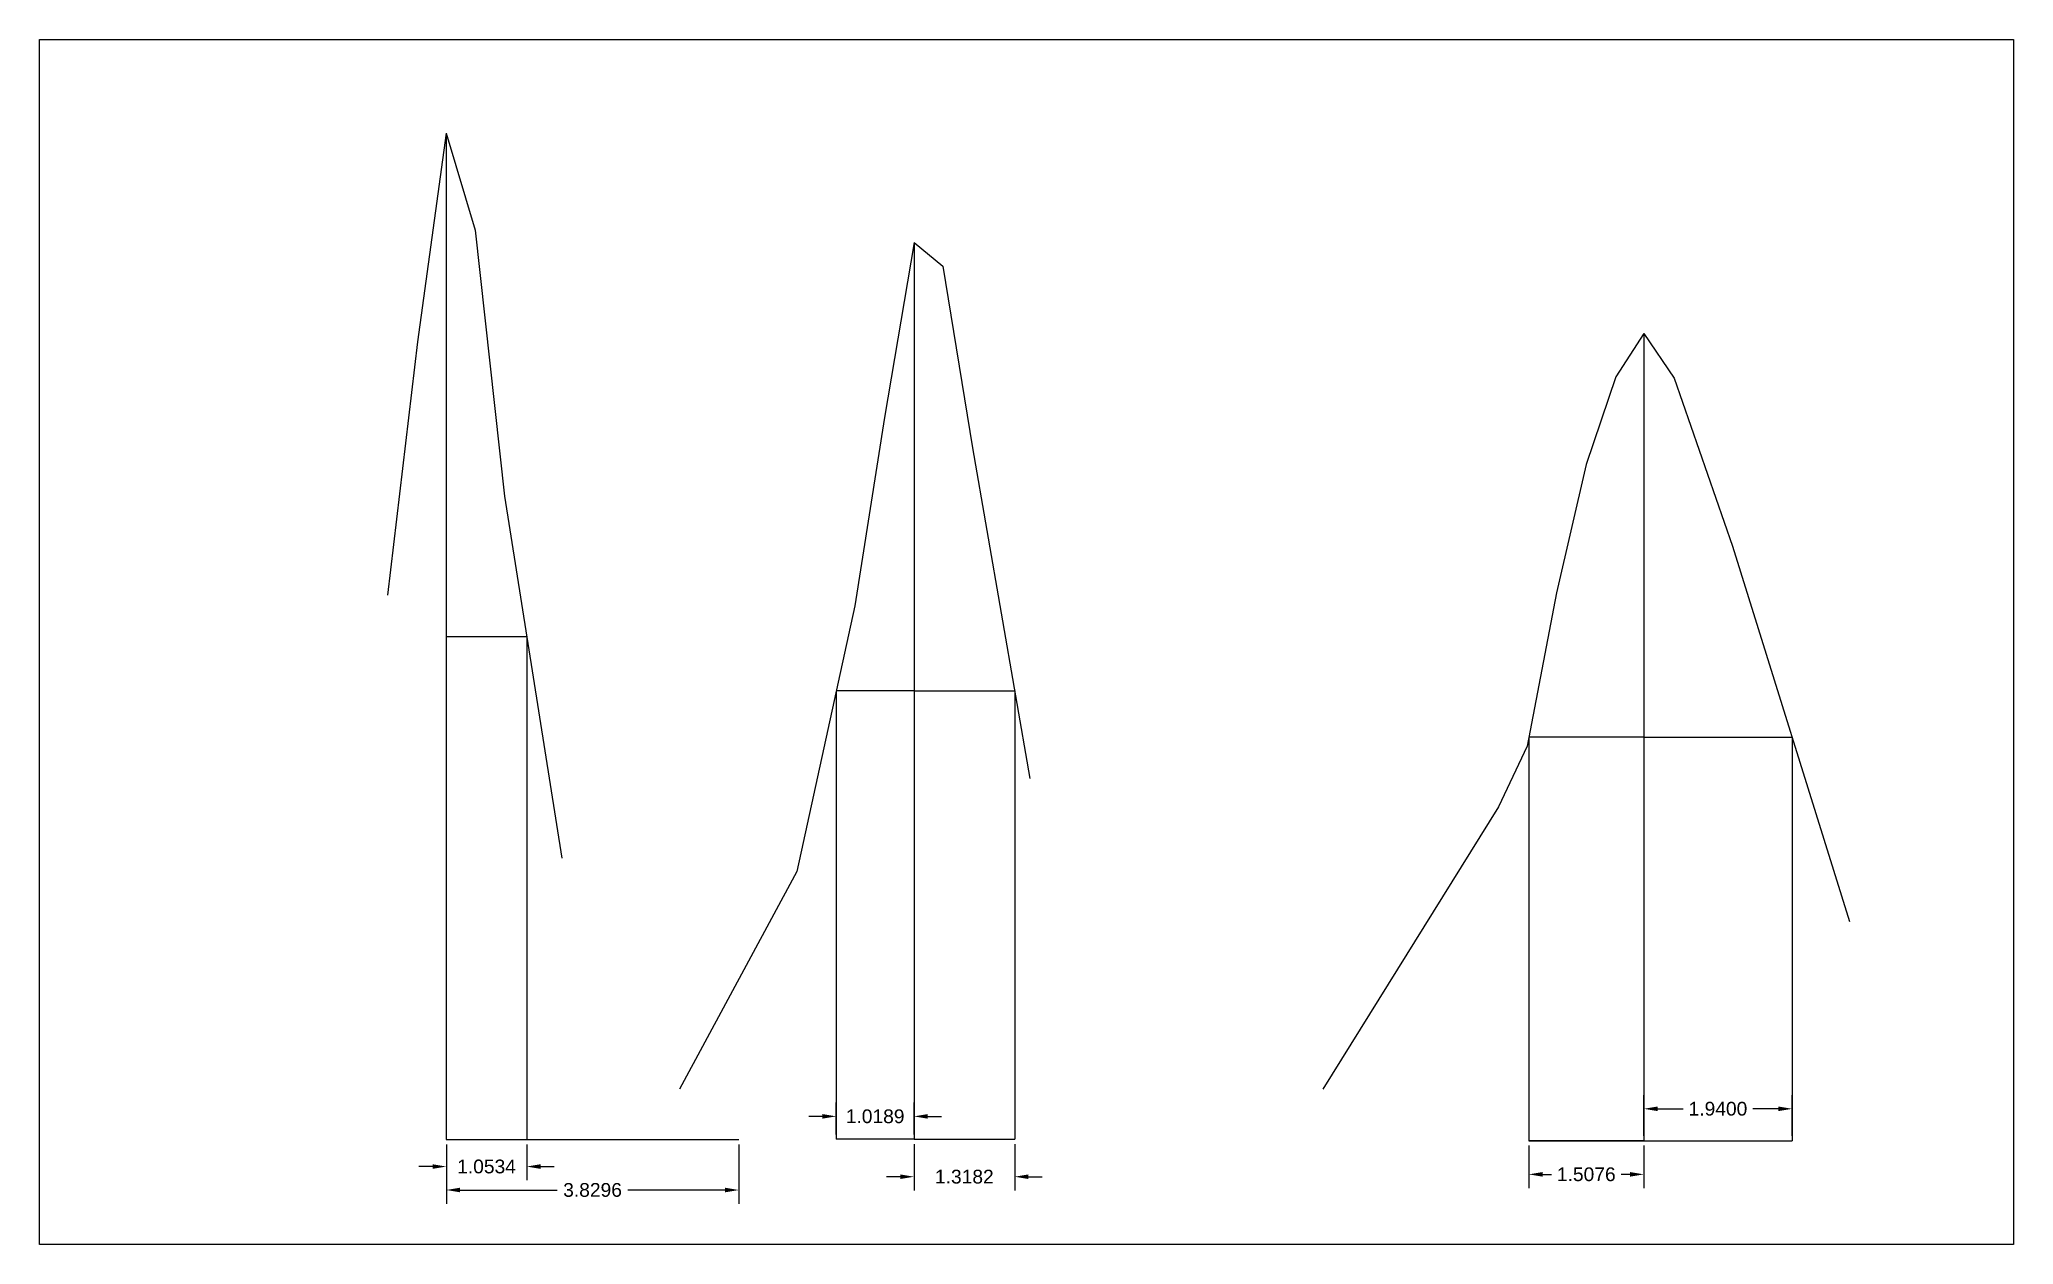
# Model space of a CAD drawing. Header units: inches. Extents: x 10.7 to 36.5, y 2.6 to 18.4.
import ezdxf

# ---------------------------------------------------------------- set-up
doc = ezdxf.new("R2010")
doc.units = ezdxf.units.IN
doc.header["$MEASUREMENT"] = 0
doc.layers.get('0').update_dxf_attribs({"color": 40})
doc.layers.add('1', color=7, linetype='Continuous', true_color=0xff6c37)
doc.layers.add('2', color=5, linetype='Continuous')
doc.styles.get("Standard").update_dxf_attribs({"font": 'Arial.ttf'})
doc.dimstyles.get("Standard").update_dxf_attribs({"dimtxt": 0.18, "dimasz": 0.18, "dimexe": 0.18, "dimexo": 0.0625, "dimgap": 0.09, "dimtad": 0, "dimtih": 1, "dimtoh": 1, "dimdec": 4, "dimzin": 0, "dimdsep": 46, "dimtxsty": 'Standard', "dimcen": 0.09, "dimadec": 0, "dimazin": 0, "dimtfac": 1, "dimtdec": 4, "dimtofl": 0, "dimtmove": 0, "dimatfit": 3, "dimfxl": 1, "dimtolj": 1, "dimtzin": 0, "dimarcsym": 0})
picture_1 = doc.add_image_def('image1.png', size_in_pixel=(1465, 894))

# ---------------------------------------------------------------- blocks, each defined once
blk = doc.blocks.new('*D2')
at = {"color": 0, "lineweight": -2, "transparency": 16777216}
for p, q in [((16.01, 3.928), (16.01, 3.151)), ((19.839, 3.928), (19.839, 3.151)), ((16.19, 3.331), (17.462, 3.331)), ((19.659, 3.331), (18.386, 3.331))]:
    blk.add_line(p, q, dxfattribs=at)
at = {"color": 0, "transparency": 16777216}
for points in [[(16.19, 3.361), (16.19, 3.301), (16.01, 3.331)], [(19.659, 3.361), (19.659, 3.301), (19.839, 3.331)]]:
    blk.add_solid(points, dxfattribs=at)
at = {"layer": 'Defpoints', "color": 0, "transparency": 16777216}
for p in [(16.01, 3.99), (19.839, 3.99), (19.839, 3.331)]:
    blk.add_point(p, dxfattribs=at)
at = {"color": 0, "transparency": 16777216, "insert": (17.924, 3.331), "char_height": 0.18, "attachment_point": 5}
blk.add_mtext('\\A1;3.8296', dxfattribs=at)
blk = doc.blocks.new('*D3')
at = {"color": 0, "lineweight": -2, "transparency": 16777216}
for p, q in [((16.01, 3.928), (16.01, 3.458)), ((17.063, 3.928), (17.063, 3.458)), ((15.83, 3.638), (15.65, 3.638)), ((17.243, 3.638), (17.423, 3.638))]:
    blk.add_line(p, q, dxfattribs=at)
at = {"color": 0, "transparency": 16777216}
for points in [[(15.83, 3.668), (15.83, 3.608), (16.01, 3.638)], [(17.243, 3.668), (17.243, 3.608), (17.063, 3.638)]]:
    blk.add_solid(points, dxfattribs=at)
at = {"layer": 'Defpoints', "color": 0, "transparency": 16777216}
for p in [(16.01, 3.99), (17.063, 3.99), (17.063, 3.638)]:
    blk.add_point(p, dxfattribs=at)
at = {"color": 0, "transparency": 16777216, "insert": (16.536, 3.638), "char_height": 0.18, "attachment_point": 5}
blk.add_mtext('\\A1;1.0534', dxfattribs=at)
blk = doc.blocks.new('*D4')
at = {"layer": '1', "color": 0, "lineweight": -2, "transparency": 16777216}
for p, q in [((22.133, 3.932), (22.133, 3.325)), ((23.451, 3.932), (23.451, 3.325)), ((21.953, 3.505), (21.773, 3.505)), ((23.631, 3.505), (23.811, 3.505))]:
    blk.add_line(p, q, dxfattribs=at)
at = {"layer": '1', "color": 0, "transparency": 16777216}
for points in [[(21.953, 3.535), (21.953, 3.475), (22.133, 3.505)], [(23.631, 3.535), (23.631, 3.475), (23.451, 3.505)]]:
    blk.add_solid(points, dxfattribs=at)
at = {"layer": 'Defpoints', "color": 0, "transparency": 16777216}
for p in [(22.133, 3.995), (23.451, 3.995), (23.451, 3.505)]:
    blk.add_point(p, dxfattribs=at)
at = {"layer": '1', "color": 0, "transparency": 16777216, "insert": (22.792, 3.505), "char_height": 0.18, "attachment_point": 5}
blk.add_mtext('\\A1;1.3182', dxfattribs=at)
blk = doc.blocks.new('*D5')
at = {"layer": '1', "color": 0, "lineweight": -2, "transparency": 16777216}
for p, q in [((21.114, 4.057), (21.114, 4.475)), ((22.133, 4.057), (22.133, 4.475)), ((20.934, 4.295), (20.754, 4.295)), ((22.313, 4.295), (22.493, 4.295))]:
    blk.add_line(p, q, dxfattribs=at)
at = {"layer": '1', "color": 0, "transparency": 16777216}
for points in [[(20.934, 4.325), (20.934, 4.265), (21.114, 4.295)], [(22.313, 4.325), (22.313, 4.265), (22.133, 4.295)]]:
    blk.add_solid(points, dxfattribs=at)
at = {"layer": 'Defpoints', "color": 0, "transparency": 16777216}
for p in [(21.114, 4.295), (21.114, 3.995), (22.133, 3.995)]:
    blk.add_point(p, dxfattribs=at)
at = {"layer": '1', "color": 0, "transparency": 16777216, "insert": (21.624, 4.295), "char_height": 0.18, "attachment_point": 5}
blk.add_mtext('\\A1;1.0189', dxfattribs=at)
blk = doc.blocks.new('*D6')
at = {"layer": '2', "color": 0, "lineweight": -2, "transparency": 16777216}
for p, q in [((30.182, 3.914), (30.182, 3.356)), ((31.689, 3.914), (31.689, 3.356)), ((30.362, 3.536), (30.481, 3.536)), ((31.509, 3.536), (31.39, 3.536))]:
    blk.add_line(p, q, dxfattribs=at)
at = {"layer": '2', "color": 0, "transparency": 16777216}
for points in [[(30.362, 3.566), (30.362, 3.506), (30.182, 3.536)], [(31.509, 3.566), (31.509, 3.506), (31.689, 3.536)]]:
    blk.add_solid(points, dxfattribs=at)
at = {"layer": 'Defpoints', "color": 0, "transparency": 16777216}
for p in [(30.182, 3.977), (31.689, 3.977), (31.689, 3.536)]:
    blk.add_point(p, dxfattribs=at)
at = {"layer": '2', "color": 0, "transparency": 16777216, "insert": (30.935, 3.536), "char_height": 0.18, "attachment_point": 5}
blk.add_mtext('\\A1;1.5076', dxfattribs=at)
blk = doc.blocks.new('*D7')
at = {"layer": '2', "color": 0, "lineweight": -2, "transparency": 16777216}
for p, q in [((31.689, 4.039), (31.689, 4.574)), ((33.629, 4.039), (33.629, 4.574)), ((31.869, 4.394), (32.204, 4.394)), ((33.449, 4.394), (33.114, 4.394))]:
    blk.add_line(p, q, dxfattribs=at)
at = {"layer": '2', "color": 0, "transparency": 16777216}
for points in [[(31.869, 4.424), (31.869, 4.364), (31.689, 4.394)], [(33.449, 4.424), (33.449, 4.364), (33.629, 4.394)]]:
    blk.add_solid(points, dxfattribs=at)
at = {"layer": 'Defpoints', "color": 0, "transparency": 16777216}
for p in [(33.629, 4.394), (31.689, 3.977), (33.629, 3.977)]:
    blk.add_point(p, dxfattribs=at)
at = {"layer": '2', "color": 0, "transparency": 16777216, "insert": (32.659, 4.394), "char_height": 0.18, "attachment_point": 5}
blk.add_mtext('\\A1;1.9400', dxfattribs=at)

msp = doc.modelspace()

# ---------------------------------------------------------------- linework, layer by layer
for p, q in [((16.00955, 17.16472), (15.63279, 14.43233)), ((16.00955, 17.16472), (16.00955, 3.99012)), ((16.00955, 17.16472), (16.38868, 15.89634)), ((16.38868, 15.89634), (16.77234, 12.41067)), ((15.63279, 14.43233), (15.23795, 11.11719)), ((16.77234, 12.41067), (17.52298, 7.67595)), ((16.00955, 10.57742), (17.06298, 10.57742)), ((17.06298, 10.57742), (17.06298, 3.99012)), ((16.00955, 3.99012), (17.06298, 3.99012)), ((16.00955, 3.99012), (19.83918, 3.99012))]:
    msp.add_line(p, q)
at = {"layer": '1'}
for p, q in [((22.1331, 15.73156), (21.74647, 13.44171)), ((22.1331, 15.73156), (22.1331, 3.99485)), ((22.1331, 15.73156), (22.51192, 15.42197)), ((22.51192, 15.42197), (22.89848, 13.04458)), ((21.74647, 13.44171), (21.35759, 10.97778)), ((22.89848, 13.04458), (23.65017, 8.7185)), ((21.35759, 10.97778), (20.59786, 7.49803)), ((22.1331, 9.8632), (21.11425, 9.8632)), ((21.11425, 9.8632), (21.11425, 3.99485)), ((22.1331, 9.8632), (23.45127, 9.8632)), ((23.45127, 9.8632), (23.45127, 3.99485)), ((20.59786, 7.49803), (19.06198, 4.65136)), ((22.1331, 3.99485), (21.11425, 3.99485)), ((22.1331, 3.99485), (23.45127, 3.99485))]:
    msp.add_line(p, q, dxfattribs=at)
at = {"layer": '2'}
for p, q in [((31.68911, 14.53989), (31.32303, 13.9761)), ((31.68911, 14.53989), (31.68911, 3.97663)), ((31.68911, 14.53989), (32.08608, 13.95554)), ((31.32303, 13.9761), (30.93503, 12.82574)), ((32.08608, 13.95554), (32.84891, 11.76)), ((30.93503, 12.82574), (30.54704, 11.1495)), ((32.84891, 11.76), (34.38158, 6.84558)), ((30.54704, 11.1495), (30.15912, 9.1422)), ((30.15912, 9.1422), (29.78428, 8.34681)), ((31.68911, 9.25826), (30.18154, 9.25826)), ((30.18154, 9.25826), (30.18154, 3.97663)), ((31.68911, 9.25826), (33.62914, 9.25826)), ((33.62914, 9.25826), (33.62914, 3.97663)), ((29.78428, 8.34681), (27.48759, 4.65287)), ((31.68911, 3.97663), (30.18154, 3.97663)), ((30.18154, 3.97663), (33.62914, 3.97663))]:
    msp.add_line(p, q, dxfattribs=at)

# ---------------------------------------------------------------- dimensions: what is measured, and where the dimension line sits
for base, p2, picture, middle in [((17.06298, 3.63757), (17.06298, 3.99012), '*D3', (16.53626, 3.63757)), ((19.83918, 3.33104), (19.83918, 3.99012), '*D2', (17.92436, 3.33104))]:
    dim = msp.add_linear_dim(base=base, p1=(16.00955, 3.99012), p2=p2, dimstyle='Standard')
    dim.commit()
    dim.dimension.update_dxf_attribs({"geometry": picture, "text_midpoint": middle})
at = {"layer": '1'}
for base, p1, p2, picture, middle in [((21.114248, 4.294846), (22.1331, 3.994848), (21.114248, 3.994848), '*D5', (21.623674, 4.294846)), ((23.45127, 3.50504), (22.1331, 3.99485), (23.45127, 3.99485), '*D4', (22.79218, 3.50504))]:
    dim = msp.add_linear_dim(base=base, p1=p1, p2=p2, dimstyle='Standard', dxfattribs=at)
    dim.commit()
    dim.dimension.update_dxf_attribs({"geometry": picture, "text_midpoint": middle})
at = {"layer": '2'}
for base, p1, p2, picture, middle in [((33.62914, 4.39376), (31.68911, 3.97663), (33.62914, 3.97663), '*D7', (32.65912, 4.39376)), ((31.68911, 3.53579), (30.18154, 3.97663), (31.68911, 3.97663), '*D6', (30.93533, 3.53579))]:
    dim = msp.add_linear_dim(base=base, p1=p1, p2=p2, dimstyle='Standard', dxfattribs=at)
    dim.commit()
    dim.dimension.update_dxf_attribs({"geometry": picture, "text_midpoint": middle})

# ---------------------------------------------------------------- pictures from other files: only their frames are drawn
at = {"layer": '1'}
image = msp.add_image(picture_1, insert=(10.6826, 2.61775), size_in_units=(25.84636, 15.77246), dxfattribs=at)
image.dxf.flags = 7

doc.saveas('drawing.dxf')
